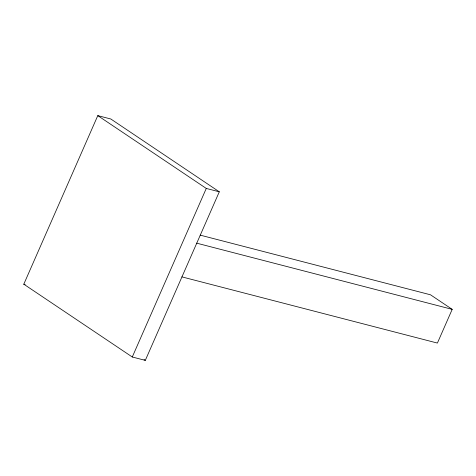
<?xml version="1.0" encoding="UTF-8"?>
<svg xmlns="http://www.w3.org/2000/svg" width="476" height="476" viewBox="0 0 476 476"><rect width="100%" height="100%" fill="white"/><g stroke="black" fill="none" stroke-linecap="round" stroke-linejoin="round"><path stroke-width="0.71" d="M23.8 284.19L97.794 115.626L110.825 119L219.299 191.81L145.305 360.374L132.28 357L23.8 284.19L25.168 284.547M132.28 357L206.275 188.436L97.794 115.626M200.188 235.132L430.506 294.799L452.2 309.358L437.402 343.071L181.891 276.877M206.275 188.436L219.299 191.81M196.695 243.165L452.2 309.358M144.073 359.547L145.305 360.374"/></g></svg>
